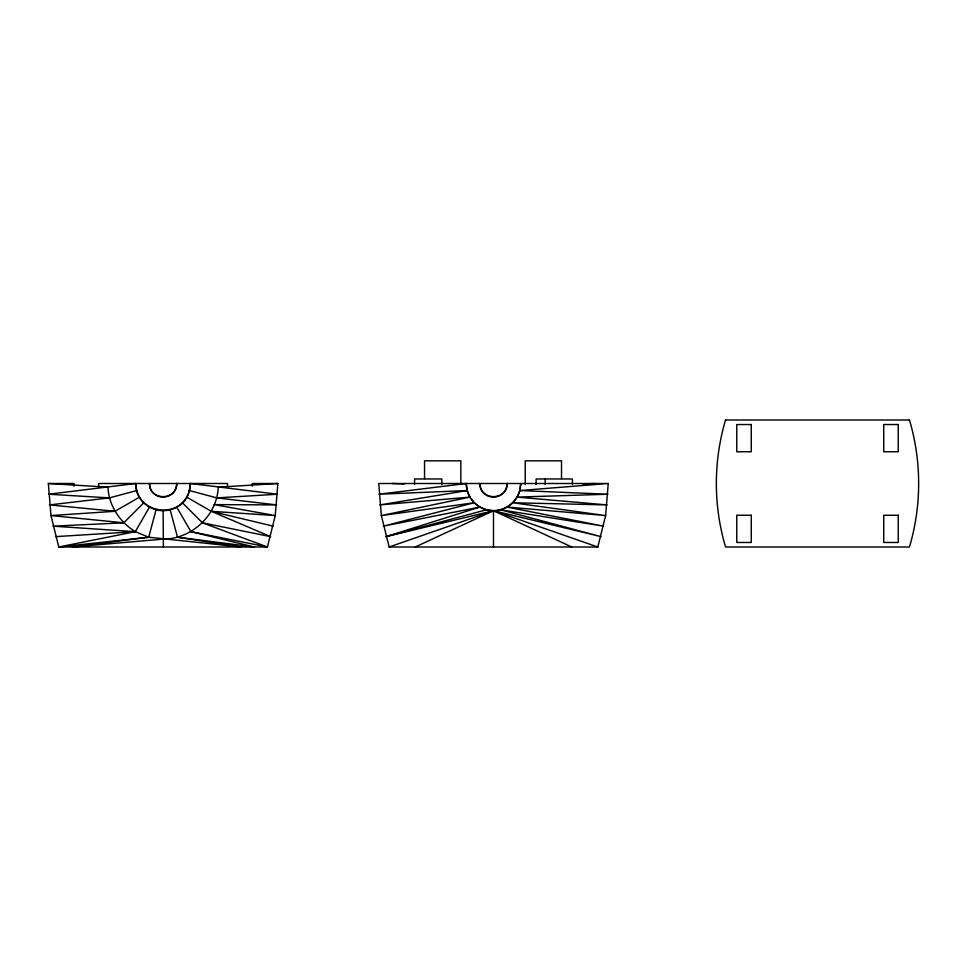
<?xml version="1.0" encoding="UTF-8"?>
<svg xmlns="http://www.w3.org/2000/svg" width="967" height="967" viewBox="0 0 967 967"><rect width="100%" height="100%" fill="white"/><g stroke="black" fill="none" stroke-linecap="round" stroke-linejoin="round"><path stroke-width="1.45" d="M252.242 486.183A223.836 223.836 0 0 0 252.266 483.5L277.855 483.5L275.244 515.568L267.424 546.996L58.782 546.996L50.973 515.568L48.35 483.5L73.951 483.5A223.836 223.836 0 0 0 73.963 486.183M608.243 483.5L605.62 515.568L597.811 546.996L389.169 546.996L381.361 515.568L378.738 483.5L608.243 483.5L519.775 490.547C516.596 502.151 505.523 510.649 493.496 510.709L385.99 536.637L479.886 507.071L486.449 509.79L493.496 510.709L600.99 536.637L500.531 509.79L603.589 526.157L507.095 507.071L605.62 515.568L512.74 502.743L607.083 504.919L517.055 497.111L607.953 494.222L519.775 490.547L520.705 483.5A27.209 27.209 0 0 1 493.496 510.709L415.254 546.996M189.387 490.547L190.318 483.5L277.565 494.222L216.826 497.896L189.387 490.547C182.787 520.488 134.522 514.13 135.888 483.5L48.64 494.222L109.392 497.896L136.818 490.547M170.144 509.79L177.505 537.217L241.351 546.996L148.713 537.217L72.392 546.996L163.109 539.115C191.285 539.187 217.261 515.616 218.24 487.175L277.855 483.5M148.713 537.217L135.295 531.669L58.782 546.996L148.713 537.217L156.062 509.79M149.498 507.071L135.295 531.669L55.615 536.637M48.35 483.5L107.978 487.175C108.703 505.523 119.86 522.168 135.295 531.669L53.004 526.157L123.776 522.821L143.865 502.743M123.776 522.821L50.973 515.568L114.94 511.301L139.538 497.111M389.169 546.996L493.496 510.709L597.811 546.996M385.99 536.637L486.449 509.79M466.275 483.5L379.028 494.222L467.206 490.547L469.926 497.111L474.241 502.743L479.886 507.071L383.391 526.157L474.241 502.743L381.361 515.568L469.926 497.111L379.898 504.919L467.206 490.547L466.275 483.5A27.209 27.209 0 0 0 493.496 510.709L571.739 546.996M109.392 497.896L49.51 504.919L114.94 511.301M582.702 483.983L594.645 483.5M725.552 420.004L909.451 420.004M392.348 483.5L404.279 483.983M216.826 497.896L276.695 504.919L214.045 504.605L275.244 515.568L211.265 511.301L186.679 497.111M177.505 537.217L254.394 546.996L190.91 531.669L176.707 507.071M190.91 531.669L267.424 546.996L202.429 522.821L182.352 502.743M202.429 522.821L270.603 536.637L211.265 511.301L273.202 526.157M163.387 546.996L163.109 510.709A27.209 27.209 0 0 1 135.888 483.5M572.416 484.552L572.416 478.967L536.129 478.967L536.129 484.552M561.525 478.592L561.525 460.824L525.238 460.824L525.238 484.515M545.195 478.967L545.195 484.552M493.496 510.709L493.496 546.996M460.836 484.515L460.836 460.824L424.549 460.824L424.549 478.592M441.786 484.552L441.786 478.967L414.565 478.967L414.565 484.552M227.511 486.437L227.511 483.5L98.694 483.5L98.694 486.437M190.318 483.5A27.209 27.209 0 0 1 163.109 510.709M909.451 419.944A223.969 223.969 0 0 1 909.451 546.996L725.552 546.996A223.969 223.969 0 0 1 725.552 419.944M176.707 483.5C177.372 500.979 148.833 500.979 149.498 483.5A13.611 13.611 0 0 0 163.109 497.111A13.611 13.611 0 0 0 176.707 483.5M507.095 483.5C507.76 500.979 479.221 500.979 479.886 483.5A13.611 13.611 0 0 0 493.496 497.111A13.611 13.611 0 0 0 507.095 483.5M751.274 424.537L736.757 424.537L736.757 451.746L751.274 451.746L751.274 424.537M898.246 424.537L883.729 424.537L883.729 451.746L898.246 451.746L898.246 424.537M751.274 515.254L736.757 515.254L736.757 542.463L751.274 542.463L751.274 515.254M898.246 515.254L883.729 515.254L883.729 542.463L898.246 542.463L898.246 515.254"/></g></svg>
